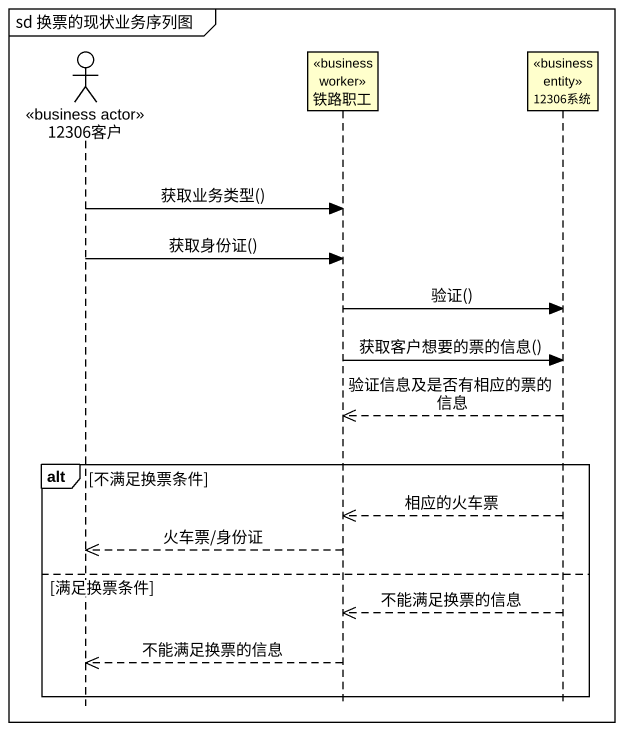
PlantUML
@startuml
mainframe sd 换票的现状业务序列图
hide footbox
actor "12306客户" as a12306客户 <<business actor>>
participant 铁路职工 <<business worker>>
participant "12306系统" as c12306系统 <<business entity>>

a12306客户 -> 铁路职工 : 获取业务类型()
a12306客户 -> 铁路职工 : 获取身份证()
铁路职工 -> c12306系统 : 验证()
铁路职工 -> c12306系统 : 获取客户想要的票的信息()
c12306系统 -->> 铁路职工 : 验证信息及是否有相应的票的信息
alt 不满足换票条件
  c12306系统 -->> 铁路职工 : 相应的火车票
  铁路职工 -->> a12306客户 : 火车票/身份证
else 满足换票条件
  c12306系统 -->> 铁路职工 : 不能满足换票的信息
  铁路职工 -->> a12306客户 : 不能满足换票的信息
end
@enduml
